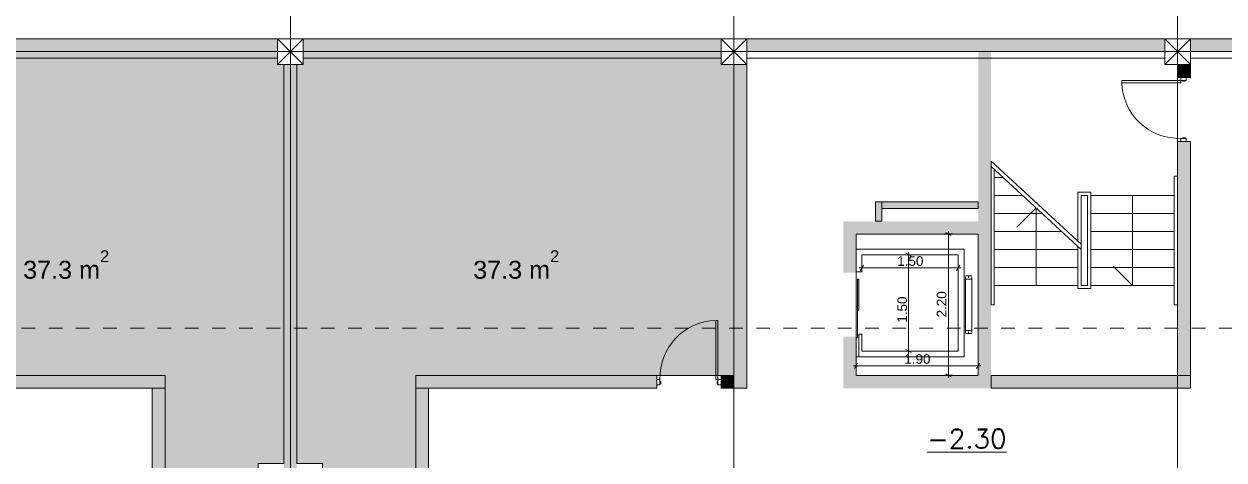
# Model space of a CAD drawing. Header units: millimetres. Extents: x 476244520 to 476657119, y 4620824743 to 4621446928.
# Drawn here: x 476406912 to 476425579, y 4620995462 to 4621002251 of the extents above; entities that cross this region are included whole.
import ezdxf

# ---------------------------------------------------------------- set-up
doc = ezdxf.new("R2010")
doc.units = ezdxf.units.MM
doc.header["$MEASUREMENT"] = 0
doc.set_wipeout_variables(frame=1)
doc.linetypes.add('Dashed', pattern=[423.333333, 211.666667, -211.666667])
doc.linetypes.add('Wipeout_Contour', pattern=[1000, 0, -1000])
for name, color, linetype, lineweight in [('2D Drafting - General_Pen_No__1_Pen_No__7', 7, 'Continuous', 0), ('2D Drafting - General_Pen_No__1_Pen_No__7_Pen_No__7', 7, 'Continuous', 0), ('2D Drafting - General_Pen_No__250_Pen_No__7_Pen_No__154', 154, 'Continuous', 0), ('2D Drafting - General_Pen_No__250_Pen_No__7_Pen_No__250', 7, 'Continuous', 0), ('2D Drafting - General_Pen_No__250_Pen_No__7_Pen_No__7', 7, 'Continuous', 0), ('Doors_Pen_No__7_Pen_No__7_Pen_No__7', 7, 'Continuous', 0), ('G-Anno-Nplt_Pen_No__142', 142, 'Continuous', 0), ('G-Anno-Nplt_Pen_No__250', 7, 'Continuous', 0), ('G-Anno-Nplt_Pen_No__4', 7, 'Continuous', 0), ('G-Anno-Nplt_Pen_No__7', 7, 'Continuous', 0), ('G-Anno-Nplt_Pen_No__8', 8, 'Continuous', 0), ('gegmebi_Pen_No__7_Pen_No__7', 7, 'Continuous', 0), ('New_._Pen_No__1', 1, 'Continuous', 0), ('New_2D Drafting - General_Pen_No__250_Pen_No__7_Pen_No__154', 154, 'Continuous', 0), ('New_2D Drafting - General_Pen_No__250_Pen_No__7_Pen_No__250', 7, 'Continuous', 0), ('New_2D Drafting - General_Pen_No__250_Pen_No__7_Pen_No__7', 7, 'Continuous', 0), ('New_2D Drafting - General_Pen_No__30_Pen_No__9_Pen_No__9_Pen_No__7', 7, 'Continuous', 0), ('New_R03_Nakveti_Pen_No__250', 7, 'Continuous', 0), ('New_R03_Nakveti_Pen_No__4', 7, 'Continuous', 0), ('New_reg_nak_Pen_No__7', 7, 'Continuous', 0), ('New_shenobebi_Pen_No__1', 1, 'Continuous', 0), ('New_shenobebi_Pen_No__7', 7, 'Continuous', 0), ('zoma_Pen_No__142', 142, 'Continuous', 0), ('zoma_Pen_No__5_Pen_No__5', 5, 'Continuous', 0)]:
    doc.layers.add(name, color=color, linetype=linetype, lineweight=lineweight)
doc.layers.add('zoma', color=7, linetype='Continuous')
doc.styles.add('GENERATED_STYLE_1', font='arial.ttf')
doc.styles.add('GENERATED_STYLE_2', font='arial.ttf')
doc.dimstyles.new('GENERATED_STYLE__1', dxfattribs={"dimtxt": 200, "dimasz": 64.421331, "dimexe": 0.18, "dimexo": 3, "dimgap": 0.09, "dimtad": 1, "dimtih": 1, "dimtoh": 1, "dimlfac": 0.001, "dimzin": 0, "dimdsep": 46, "dimtxsty": 'GENERATED_STYLE_2', "dimblk": 'ARROWHEAD_2', "dimblk1": 'ARROWHEAD_2', "dimblk2": 'ARROWHEAD_2', "dimcen": 0.09, "dimclrd": 142, "dimclre": 142, "dimclrt": 142, "dimadec": 0, "dimazin": 0, "dimtfac": 1, "dimtdec": 4, "dimtmove": 0, "dimatfit": 3, "dimfxl": 1, "dimtolj": 1, "dimtzin": 0, "dimarcsym": 0})
doc.dimstyles.new('GENERATED_STYLE__10', dxfattribs={"dimtxt": 150, "dimasz": 64.421331, "dimexe": 0.18, "dimexo": 3, "dimgap": 0.09, "dimtad": 1, "dimlfac": 0.001, "dimzin": 0, "dimdsep": 46, "dimtxsty": 'GENERATED_STYLE_2', "dimblk": 'ARROWHEAD_2', "dimblk1": 'ARROWHEAD_2', "dimblk2": 'ARROWHEAD_2', "dimcen": 0.09, "dimclrd": 142, "dimclre": 142, "dimclrt": 142, "dimadec": 0, "dimazin": 0, "dimtfac": 1, "dimtdec": 4, "dimtmove": 2, "dimatfit": 3, "dimfxl": 1, "dimtolj": 1, "dimtzin": 0, "dimarcsym": 0})
doc.dimstyles.new('GENERATED_STYLE__11', dxfattribs={"dimtxt": 150, "dimasz": 64.421331, "dimexe": 0.18, "dimexo": 3, "dimgap": 0.09, "dimtad": 1, "dimlfac": 0.001, "dimzin": 0, "dimdsep": 46, "dimtxsty": 'GENERATED_STYLE_2', "dimblk": 'ARROWHEAD_2', "dimblk1": 'ARROWHEAD_2', "dimblk2": 'ARROWHEAD_2', "dimcen": 0.09, "dimclrd": 142, "dimclre": 142, "dimclrt": 142, "dimadec": 0, "dimazin": 0, "dimtfac": 1, "dimtdec": 4, "dimtmove": 0, "dimatfit": 3, "dimfxl": 1, "dimtolj": 1, "dimtzin": 0, "dimarcsym": 0})
doc.dimstyles.new('GENERATED_STYLE__9', dxfattribs={"dimtxt": 150, "dimasz": 64.421331, "dimexe": 0.18, "dimexo": 3, "dimgap": 0.09, "dimtad": 1, "dimtih": 1, "dimtoh": 1, "dimlfac": 0.001, "dimzin": 0, "dimdsep": 46, "dimtxsty": 'GENERATED_STYLE_2', "dimblk": 'ARROWHEAD_2', "dimblk1": 'ARROWHEAD_2', "dimblk2": 'ARROWHEAD_2', "dimcen": 0.09, "dimclrd": 142, "dimclre": 142, "dimclrt": 142, "dimadec": 0, "dimazin": 0, "dimtfac": 1, "dimtdec": 4, "dimtmove": 0, "dimatfit": 3, "dimfxl": 1, "dimtolj": 1, "dimtzin": 0, "dimarcsym": 0})

# ---------------------------------------------------------------- blocks, each defined once
blk = doc.blocks.new('*D227', base_point=(476844527, 4621385791))
at = {"layer": 'zoma_Pen_No__142', "color": 142, "linetype": 'Continuous', "lineweight": 0, "transparency": 16777216}
for p, q in [((476419855, 4620996928), (476419814, 4620996928)), ((476419880, 4620996970), (476419831, 4620996886)), ((476419855, 4620996992), (476419855, 4620996864)), ((476421755, 4620996928), (476419855, 4620996928)), ((476421731, 4620996886), (476421780, 4620996970)), ((476421755, 4620996992), (476421755, 4620996864)), ((476421796, 4620996928), (476421755, 4620996928))]:
    blk.add_line(p, q, dxfattribs=at)
at = {"layer": 'zoma_Pen_No__142', "color": 142, "lineweight": 0, "transparency": 16777216, "insert": (476420605, 4620996958), "char_height": 150, "attachment_point": 7, "style": 'GENERATED_STYLE_2'}
blk.add_mtext('\\A1;{\\pql;\\fArial CYR|b0|i0|c204|p34;1.90}', dxfattribs=at)
blk = doc.blocks.new('ARROWHEAD_2')
at = {"color": 0, "linetype": 'Continuous', "lineweight": 0}
for p, q in [((0, 0), (-1, 0)), ((-0.38, -0.66), (0.38, 0.66))]:
    blk.add_line(p, q, dxfattribs=at)
blk = doc.blocks.new('*D228', base_point=(476844527, 4621385791))
at = {"layer": 'zoma_Pen_No__142', "color": 142, "linetype": 'Continuous', "lineweight": 0, "transparency": 16777216}
for p, q in [((476420734, 4620998658), (476420607, 4620998658)), ((476420713, 4620998634), (476420629, 4620998683)), ((476420671, 4620998658), (476420671, 4620998700)), ((476420671, 4620997158), (476420671, 4620998658)), ((476420734, 4620997158), (476420607, 4620997158)), ((476420629, 4620997183), (476420713, 4620997134)), ((476420671, 4620997117), (476420671, 4620997158))]:
    blk.add_line(p, q, dxfattribs=at)
at = {"layer": 'zoma_Pen_No__142', "color": 142, "lineweight": 0, "transparency": 16777216, "insert": (476420650, 4620997600), "char_height": 150, "attachment_point": 7, "rotation": 90, "style": 'GENERATED_STYLE_2'}
blk.add_mtext('\\A1;{\\pql;\\fArial CYR|b0|i0|c204|p34;1.50}', dxfattribs=at)
blk = doc.blocks.new('*D229', base_point=(476844527, 4621385791))
at = {"layer": 'zoma_Pen_No__142', "color": 142, "linetype": 'Continuous', "lineweight": 0, "transparency": 16777216}
for p, q in [((476419945, 4620998453), (476419903, 4620998453)), ((476419969, 4620998495), (476419920, 4620998410)), ((476419945, 4620998516), (476419945, 4620998389)), ((476421445, 4620998453), (476419945, 4620998453)), ((476421420, 4620998410), (476421469, 4620998495)), ((476421445, 4620998516), (476421445, 4620998389)), ((476421486, 4620998453), (476421445, 4620998453))]:
    blk.add_line(p, q, dxfattribs=at)
at = {"layer": 'zoma_Pen_No__142', "color": 142, "lineweight": 0, "transparency": 16777216, "insert": (476420495, 4620998483), "char_height": 150, "attachment_point": 7, "style": 'GENERATED_STYLE_2'}
blk.add_mtext('\\A1;{\\pql;\\fArial CYR|b0|i0|c204|p34;1.50}', dxfattribs=at)
blk = doc.blocks.new('*D230', base_point=(476844527, 4621385791))
at = {"layer": 'zoma_Pen_No__142', "color": 142, "linetype": 'Continuous', "lineweight": 0, "transparency": 16777216}
for p, q in [((476421357, 4620998982), (476421230, 4620998982)), ((476421335, 4620998957), (476421251, 4620999006)), ((476421293, 4620998982), (476421293, 4620999023)), ((476421293, 4620996782), (476421293, 4620998982)), ((476421357, 4620996782), (476421230, 4620996782)), ((476421251, 4620996806), (476421335, 4620996757)), ((476421293, 4620996740), (476421293, 4620996782))]:
    blk.add_line(p, q, dxfattribs=at)
at = {"layer": 'zoma_Pen_No__142', "color": 142, "lineweight": 0, "transparency": 16777216, "insert": (476421263, 4620997682), "char_height": 150, "attachment_point": 7, "rotation": 90, "style": 'GENERATED_STYLE_2'}
blk.add_mtext('\\A1;{\\pql;\\fArial CYR|b0|i0|c204|p34;2.20}', dxfattribs=at)
blk = doc.blocks.new('*D365', base_point=(476844527, 4621385791))
at = {"layer": 'zoma_Pen_No__142', "color": 142, "linetype": 'Continuous', "lineweight": 0, "transparency": 16777216}
for p, q in [((476404379, 4621024288), (476404330, 4621024204)), ((476404354, 4621024182), (476404354, 4621024309)), ((476404354, 4621024246), (476410854, 4621024246)), ((476410879, 4621024288), (476410830, 4621024204)), ((476410854, 4621024182), (476410854, 4621024309))]:
    blk.add_line(p, q, dxfattribs=at)
at = {"layer": 'zoma_Pen_No__142', "color": 142, "lineweight": 0, "transparency": 16777216, "char_height": 200, "attachment_point": 7, "style": 'GENERATED_STYLE_2'}
for s, insert in [('\\A1;{\\pql;\\fArial CYR|b0|i0|c204|p34;6.50}', (476407338, 4621024286)), ('\\A1;{\\pql;\\fArial CYR|b0|i0|c204|p34;0.40}', (476410298, 4621024286))]:
    blk.add_mtext(s, dxfattribs=dict(at, insert=insert))
blk = doc.blocks.new('*D366', base_point=(476844527, 4621385791))
at = {"layer": 'zoma_Pen_No__142', "color": 142, "linetype": 'Continuous', "lineweight": 0, "transparency": 16777216}
for p, q in [((476410879, 4621024288), (476410830, 4621024204)), ((476410854, 4621024182), (476410854, 4621024309)), ((476410854, 4621024246), (476411254, 4621024246)), ((476411279, 4621024288), (476411230, 4621024204)), ((476411254, 4621024182), (476411254, 4621024309))]:
    blk.add_line(p, q, dxfattribs=at)
blk = doc.blocks.new('*D367', base_point=(476844527, 4621385791))
at = {"layer": 'zoma_Pen_No__142', "color": 142, "linetype": 'Continuous', "lineweight": 0, "transparency": 16777216}
for p, q in [((476411279, 4621024288), (476411230, 4621024204)), ((476411254, 4621024182), (476411254, 4621024309)), ((476411254, 4621024246), (476417754, 4621024246)), ((476417779, 4621024288), (476417730, 4621024204)), ((476417754, 4621024182), (476417754, 4621024309))]:
    blk.add_line(p, q, dxfattribs=at)
at = {"layer": 'zoma_Pen_No__142', "color": 142, "lineweight": 0, "transparency": 16777216, "char_height": 200, "attachment_point": 7, "style": 'GENERATED_STYLE_2'}
for s, insert in [('\\A1;{\\pql;\\fArial CYR|b0|i0|c204|p34;6.50}', (476414238, 4621024286)), ('\\A1;{\\pql;\\fArial CYR|b0|i0|c204|p34;0.40}', (476417198, 4621024286))]:
    blk.add_mtext(s, dxfattribs=dict(at, insert=insert))
blk = doc.blocks.new('*D368', base_point=(476844527, 4621385791))
at = {"layer": 'zoma_Pen_No__142', "color": 142, "linetype": 'Continuous', "lineweight": 0, "transparency": 16777216}
for p, q in [((476417779, 4621024288), (476417730, 4621024204)), ((476417754, 4621024182), (476417754, 4621024309)), ((476417754, 4621024246), (476418154, 4621024246)), ((476418179, 4621024288), (476418130, 4621024204)), ((476418154, 4621024182), (476418154, 4621024309))]:
    blk.add_line(p, q, dxfattribs=at)
blk = doc.blocks.new('*D369', base_point=(476844527, 4621385791))
at = {"layer": 'zoma_Pen_No__142', "color": 142, "linetype": 'Continuous', "lineweight": 0, "transparency": 16777216}
for p, q in [((476418179, 4621024288), (476418130, 4621024204)), ((476418154, 4621024182), (476418154, 4621024309)), ((476418154, 4621024246), (476424654, 4621024246)), ((476424679, 4621024288), (476424630, 4621024204)), ((476424654, 4621024182), (476424654, 4621024309))]:
    blk.add_line(p, q, dxfattribs=at)
at = {"layer": 'zoma_Pen_No__142', "color": 142, "lineweight": 0, "transparency": 16777216, "char_height": 200, "attachment_point": 7, "style": 'GENERATED_STYLE_2'}
for s, insert in [('\\A1;{\\pql;\\fArial CYR|b0|i0|c204|p34;6.50}', (476421138, 4621024286)), ('\\A1;{\\pql;\\fArial CYR|b0|i0|c204|p34;0.40}', (476424098, 4621024286))]:
    blk.add_mtext(s, dxfattribs=dict(at, insert=insert))
blk = doc.blocks.new('*D370', base_point=(476844527, 4621385791))
at = {"layer": 'zoma_Pen_No__142', "color": 142, "linetype": 'Continuous', "lineweight": 0, "transparency": 16777216}
for p, q in [((476424679, 4621024288), (476424630, 4621024204)), ((476424654, 4621024182), (476424654, 4621024309)), ((476424654, 4621024246), (476425054, 4621024246)), ((476425079, 4621024288), (476425030, 4621024204)), ((476425054, 4621024182), (476425054, 4621024309))]:
    blk.add_line(p, q, dxfattribs=at)
blk = doc.blocks.new('*D371', base_point=(476844527, 4621385791))
at = {"layer": 'zoma_Pen_No__142', "color": 142, "linetype": 'Continuous', "lineweight": 0, "transparency": 16777216}
for p, q in [((476425079, 4621024288), (476425030, 4621024204)), ((476425054, 4621024182), (476425054, 4621024309)), ((476425054, 4621024246), (476431554, 4621024246)), ((476431579, 4621024288), (476431530, 4621024204)), ((476431554, 4621024182), (476431554, 4621024309))]:
    blk.add_line(p, q, dxfattribs=at)
at = {"layer": 'zoma_Pen_No__142', "color": 142, "lineweight": 0, "transparency": 16777216, "char_height": 200, "attachment_point": 7, "style": 'GENERATED_STYLE_2'}
for s, insert in [('\\A1;{\\pql;\\fArial CYR|b0|i0|c204|p34;6.50}', (476428038, 4621024286)), ('\\A1;{\\pql;\\fArial CYR|b0|i0|c204|p34;0.40}', (476430998, 4621024286))]:
    blk.add_mtext(s, dxfattribs=dict(at, insert=insert))

msp = doc.modelspace()

# ---------------------------------------------------------------- hatches: boundary and pattern name
at = {"layer": '2D Drafting - General_Pen_No__250_Pen_No__7_Pen_No__154', "linetype": 'Continuous', "lineweight": 0}
for points in [[(476410855.829, 4621001820.052), (476410855.829, 4621002020.052), (476404355.829, 4621002020.052), (476404355.829, 4621001820.052)], [(476411255.829, 4621001820.052), (476411255.829, 4621002020.052), (476417755.829, 4621002020.052), (476417755.829, 4621001820.052)], [(476418155.829, 4621001820.052), (476418155.829, 4621002020.052), (476424655.829, 4621002020.052), (476424655.829, 4621001820.052)], [(476425055.829, 4621001820.052), (476425055.829, 4621002020.052), (476431555.829, 4621002020.052), (476431555.829, 4621001820.052)]]:
    msp.add_hatch(color=154, dxfattribs=at).paths.add_polyline_path(points)
at = {"layer": '2D Drafting - General_Pen_No__250_Pen_No__7_Pen_No__7', "linetype": 'Continuous', "lineweight": 0}
for points in [[(476421955.04, 4621001820.052), (476421755.04, 4621001820.052), (476421755.04, 4620999180.062), (476421955.04, 4620999180.062)], [(476411155.829, 4621001620.052), (476411155.829, 4620995120.052), (476410955.829, 4620995120.052), (476410955.829, 4621001620.052)], [(476417955.91, 4621001620.052), (476417955.91, 4620996580.214), (476418155.91, 4620996580.214), (476418155.91, 4621001620.052)], [(476424855.829, 4621001419.64), (476424855.829, 4621001620.052), (476425055.829, 4621001620.052), (476425055.829, 4621001419.64)], [(476424855.829, 4620996780.214), (476424855.829, 4621000419.64), (476425055.829, 4621000419.64), (476425055.829, 4620996780.214)], [(476409105.96, 4620996580.214), (476405355.829, 4620996580.214), (476405355.829, 4620996780.214), (476409105.96, 4620996780.214)], [(476413005.699, 4620996580.214), (476413005.699, 4620996780.214), (476416755.829, 4620996780.214), (476416755.829, 4620996580.214)], [(476417755.829, 4620996580.214), (476417755.829, 4620996780.214), (476417955.829, 4620996780.214), (476417955.829, 4620996580.214)]]:
    msp.add_hatch(color=7, dxfattribs=at).paths.add_polyline_path(points)
at = {"layer": 'G-Anno-Nplt_Pen_No__7', "linetype": 'Continuous', "lineweight": 0}
for points in [[(476425055.829, 4620996580.214), (476421955.04, 4620996580.214), (476421955.04, 4620996780.214), (476425055.829, 4620996780.214)], [(476408905.829, 4620995020.052), (476409105.96, 4620995020.052), (476409105.96, 4620996580.214), (476408905.829, 4620996580.214)], [(476413205.829, 4620995020.052), (476413005.699, 4620995020.052), (476413005.699, 4620996580.214), (476413205.829, 4620996580.214)]]:
    msp.add_hatch(color=7, dxfattribs=at).paths.add_polyline_path(points)
at = {"layer": 'G-Anno-Nplt_Pen_No__8', "linetype": 'Continuous', "lineweight": 0, "true_color": 0x202020}
for points in [[(476404155.829, 4620999180.062), (476404155.829, 4620996780.214), (476409105.96, 4620996780.214), (476409105.96, 4620995020.052), (476410555.829, 4620995020.052), (476410555.829, 4620995410.24), (476410955.829, 4620995410.24), (476410955.829, 4621001620.052), (476410855.829, 4621001620.052), (476410855.829, 4621001820.052), (476404355.829, 4621001820.052), (476404355.829, 4621001620.052), (476404155.829, 4621001620.052)], [(476417955.829, 4621001620.052), (476417955.829, 4620999180.062), (476417955.829, 4620996780.214), (476413005.699, 4620996780.214), (476413005.699, 4620995020.052), (476411555.829, 4620995020.052), (476411555.829, 4620995410.24), (476411155.829, 4620995410.24), (476411155.829, 4621001620.052), (476411255.829, 4621001620.052), (476411255.829, 4621001820.052), (476417755.829, 4621001820.052), (476417755.829, 4621001620.052)]]:
    msp.add_hatch(color=250, dxfattribs=at).paths.add_polyline_path(points)
at = {"layer": 'New_2D Drafting - General_Pen_No__250_Pen_No__7_Pen_No__154', "linetype": 'Continuous', "lineweight": 0}
for points in [[(476421955.04, 4620999180.062), (476421755.04, 4620999180.062), (476419655.04, 4620999180.062), (476419655.04, 4620998380.062), (476419855.04, 4620998380.062), (476419855.04, 4620998980.062), (476421755.04, 4620998980.062), (476421955.04, 4620998980.062)], [(476421955.04, 4620998980.062), (476421755.04, 4620998980.062), (476421755.04, 4620996780.062), (476419855.04, 4620996780.062), (476419855.04, 4620997380.062), (476419655.04, 4620997380.062), (476419655.04, 4620996580.062), (476421955.04, 4620996580.062), (476421955.04, 4620996780.062)]]:
    msp.add_hatch(color=154, dxfattribs=at).paths.add_polyline_path(points)
at = {"layer": 'New_2D Drafting - General_Pen_No__250_Pen_No__7_Pen_No__7', "linetype": 'Continuous', "lineweight": 0}
msp.add_hatch(color=7, dxfattribs=at).paths.add_polyline_path([(476421755.829, 4620999380.522), (476421755.829, 4620999480.522), (476420255.829, 4620999480.522), (476420255.829, 4620999380.522)])
at = {"layer": 'New_2D Drafting - General_Pen_No__30_Pen_No__9_Pen_No__9_Pen_No__7', "linetype": 'Continuous', "lineweight": 0}
msp.add_hatch(color=7, dxfattribs=at).paths.add_polyline_path([(476420155.829, 4620999480.522), (476420155.829, 4620999180.062), (476420255.829, 4620999180.062), (476420255.829, 4620999480.522)])

# ---------------------------------------------------------------- linework, layer by layer
at = {"layer": '2D Drafting - General_Pen_No__1_Pen_No__7', "color": 7, "linetype": 'Continuous', "lineweight": 0}
for p, q in [((476411255.829, 4621001620.052), (476410855.829, 4621002020.052)), ((476410855.829, 4621001620.052), (476411255.829, 4621002020.052)), ((476410855.829, 4621001620.052), (476411255.829, 4621002020.052)), ((476411255.829, 4621001620.052), (476410855.829, 4621002020.052)), ((476418155.829, 4621001620.052), (476417755.829, 4621002020.052)), ((476417755.829, 4621001620.052), (476418155.829, 4621002020.052)), ((476425055.829, 4621001620.052), (476424655.829, 4621002020.052)), ((476424655.829, 4621001620.052), (476425055.829, 4621002020.052))]:
    msp.add_line(p, q, dxfattribs=at)
at = {"layer": '2D Drafting - General_Pen_No__1_Pen_No__7', "color": 7, "linetype": 'Continuous', "lineweight": 0, "flags": 128}
for points in [[(476410855.829, 4621001720.052), (476404355.829, 4621001720.052), (476404355.829, 4621002020.052), (476410855.829, 4621002020.052)], [(476410855.829, 4621001620.052), (476411255.829, 4621001620.052), (476411255.829, 4621002020.052), (476410855.829, 4621002020.052)], [(476411255.829, 4621001620.052), (476410855.829, 4621001620.052), (476410855.829, 4621002020.052), (476411255.829, 4621002020.052)], [(476411255.829, 4621001720.052), (476417755.829, 4621001720.052), (476417755.829, 4621002020.052), (476411255.829, 4621002020.052)], [(476417755.829, 4621001620.052), (476418155.829, 4621001620.052), (476418155.829, 4621002020.052), (476417755.829, 4621002020.052)], [(476418155.829, 4621001720.052), (476424655.829, 4621001720.052), (476424655.829, 4621002020.052), (476418155.829, 4621002020.052)], [(476424655.829, 4621001620.052), (476425055.829, 4621001620.052), (476425055.829, 4621002020.052), (476424655.829, 4621002020.052)], [(476425055.829, 4621001720.052), (476431555.829, 4621001720.052), (476431555.829, 4621002020.052), (476425055.829, 4621002020.052)]]:
    msp.add_lwpolyline(points, close=True, dxfattribs=at)
at = {"layer": '2D Drafting - General_Pen_No__1_Pen_No__7_Pen_No__7', "color": 7, "linetype": 'Continuous', "lineweight": 0}
for centre, start, end in [((476424881.301, 4621001361.917), 181.603806, 271.603806), ((476417698.107, 4620996741.423), 91.603806, 181.603806)]:
    msp.add_arc(centre, 893.239, start, end, dxfattribs=at)
at = {"layer": '2D Drafting - General_Pen_No__250_Pen_No__7_Pen_No__250', "color": 7, "linetype": 'Continuous', "lineweight": 0, "flags": 128}
for points in [[(476410855.829, 4621001820.052), (476410855.829, 4621002020.052), (476404355.829, 4621002020.052), (476404355.829, 4621001820.052)], [(476411255.829, 4621001820.052), (476411255.829, 4621002020.052), (476417755.829, 4621002020.052), (476417755.829, 4621001820.052)], [(476418155.829, 4621001820.052), (476418155.829, 4621002020.052), (476424655.829, 4621002020.052), (476424655.829, 4621001820.052)], [(476425055.829, 4621001820.052), (476425055.829, 4621002020.052), (476431555.829, 4621002020.052), (476431555.829, 4621001820.052)], [(476417955.91, 4621001620.052), (476417955.91, 4620996580.214), (476418155.91, 4620996580.214), (476418155.91, 4621001620.052)], [(476424855.829, 4621001419.64), (476424855.829, 4621001620.052), (476425055.829, 4621001620.052), (476425055.829, 4621001419.64)], [(476424855.829, 4620996780.214), (476424855.829, 4621000419.64), (476425055.829, 4621000419.64), (476425055.829, 4620996780.214)], [(476409105.96, 4620996580.214), (476405355.829, 4620996580.214), (476405355.829, 4620996780.214), (476409105.96, 4620996780.214)], [(476413005.699, 4620996580.214), (476413005.699, 4620996780.214), (476416755.829, 4620996780.214), (476416755.829, 4620996580.214)], [(476417755.829, 4620996580.214), (476417755.829, 4620996780.214), (476417955.829, 4620996780.214), (476417955.829, 4620996580.214)]]:
    msp.add_lwpolyline(points, close=True, dxfattribs=at)
at = {"layer": 'Doors_Pen_No__7_Pen_No__7_Pen_No__7', "color": 7, "linetype": 'Continuous', "lineweight": 0, "flags": 128}
for points in [[(476424990.968, 4621001419.64), (476424990.968, 4621001370.251), (476424906.301, 4621001370.251), (476424906.301, 4621001419.64)], [(476424906.301, 4621001370.251), (476424906.301, 4621001336.917), (476423988.412, 4621001336.917), (476423988.412, 4621001370.251)], [(476424972.968, 4621001370.251), (476424972.968, 4621001359.14), (476424939.634, 4621001359.14), (476424939.634, 4621001370.251)], [(476424990.968, 4621000419.64), (476424990.968, 4621000469.029), (476424906.301, 4621000469.029), (476424906.301, 4621000419.64)], [(476424972.968, 4621000480.14), (476424972.968, 4621000469.029), (476424939.634, 4621000469.029), (476424939.634, 4621000480.14)], [(476417706.44, 4620996716.423), (476417673.107, 4620996716.423), (476417673.107, 4620997634.311), (476417706.44, 4620997634.311)], [(476416755.829, 4620996631.756), (476416805.218, 4620996631.756), (476416805.218, 4620996716.423), (476416755.829, 4620996716.423)], [(476416816.329, 4620996649.756), (476416805.218, 4620996649.756), (476416805.218, 4620996683.089), (476416816.329, 4620996683.089)], [(476417706.44, 4620996649.756), (476417695.329, 4620996649.756), (476417695.329, 4620996683.089), (476417706.44, 4620996683.089)], [(476417755.829, 4620996631.756), (476417706.44, 4620996631.756), (476417706.44, 4620996716.423), (476417755.829, 4620996716.423)]]:
    msp.add_lwpolyline(points, close=True, dxfattribs=at)
at = {"layer": 'G-Anno-Nplt_Pen_No__250', "color": 7, "linetype": 'Continuous', "lineweight": 0, "flags": 128}
msp.add_lwpolyline([(476425055.829, 4620996580.214), (476421955.04, 4620996580.214), (476421955.04, 4620996780.214), (476425055.829, 4620996780.214)], close=True, dxfattribs=at)
at = {"layer": 'G-Anno-Nplt_Pen_No__4', "color": 7, "linetype": 'Continuous', "lineweight": 0, "flags": 128}
for points in [[(476404155.829, 4620999180.062), (476404155.829, 4620996780.214), (476409105.96, 4620996780.214), (476409105.96, 4620995020.052), (476410555.829, 4620995020.052), (476410555.829, 4620995410.24), (476410955.829, 4620995410.24), (476410955.829, 4621001620.052), (476410855.829, 4621001620.052), (476410855.829, 4621001820.052), (476404355.829, 4621001820.052), (476404355.829, 4621001620.052), (476404155.829, 4621001620.052)], [(476417955.829, 4621001620.052), (476417955.829, 4620999180.062), (476417955.829, 4620996780.214), (476413005.699, 4620996780.214), (476413005.699, 4620995020.052), (476411555.829, 4620995020.052), (476411555.829, 4620995410.24), (476411155.829, 4620995410.24), (476411155.829, 4621001620.052), (476411255.829, 4621001620.052), (476411255.829, 4621001820.052), (476417755.829, 4621001820.052), (476417755.829, 4621001620.052)], [(476408905.829, 4620995020.052), (476409105.96, 4620995020.052), (476409105.96, 4620996580.214), (476408905.829, 4620996580.214)], [(476413205.829, 4620995020.052), (476413005.699, 4620995020.052), (476413005.699, 4620996580.214), (476413205.829, 4620996580.214)]]:
    msp.add_lwpolyline(points, close=True, dxfattribs=at)
at = {"layer": 'gegmebi_Pen_No__7_Pen_No__7', "color": 7, "linetype": 'Continuous', "lineweight": 0, "flags": 128}
for points in [[(476422005.829, 4620999986.368), (476422005.829, 4620997880.214), (476421955.829, 4620997880.214), (476421955.829, 4621000112.71)], [(476422445.829, 4620999580.214), (476422005.829, 4620999580.214), (476422005.829, 4620999860.214), (476422142.496, 4620999860.214)], [(476422142.496, 4620999860.214), (476422005.829, 4620999860.214)], [(476422749.162, 4620999300.214), (476422005.829, 4620999300.214), (476422005.829, 4620999580.214), (476422445.829, 4620999580.214)], [(476423305.829, 4620998866.556), (476423305.829, 4620999629.789), (476423505.829, 4620999629.789), (476423505.829, 4620998866.556)], [(476424155.829, 4620999580.214), (476424155.829, 4620998180.214), (476423855.829, 4620998480.214)], [(476422655.829, 4620998180.214), (476422655.829, 4620999386.368), (476422355.829, 4620999086.368)], [(476423052.496, 4620999020.214), (476422005.829, 4620999020.214), (476422005.829, 4620999300.214), (476422749.162, 4620999300.214)], [(476423672.292, 4620999020.214), (476424805.829, 4620999020.214), (476424805.829, 4620999300.214), (476423505.829, 4620999300.214)], [(476423505.829, 4620999300.214), (476423505.829, 4620999020.214), (476423672.292, 4620999020.214)], [(476423305.829, 4620998786.368), (476423305.829, 4620998740.214), (476422005.829, 4620998740.214), (476422005.829, 4620999020.214), (476423052.496, 4620999020.214)], [(476423305.829, 4620999020.214), (476423305.829, 4620998866.556)], [(476423505.829, 4620998740.214), (476424805.829, 4620998740.214), (476424805.829, 4620999020.214), (476424062.496, 4620999020.214)], [(476423672.292, 4620999020.214), (476423505.829, 4620999020.214), (476423505.829, 4620998786.368)], [(476423505.829, 4620998786.368), (476423505.829, 4620998130.214), (476423305.829, 4620998130.214), (476423305.829, 4620998786.368)], [(476423505.829, 4620998506.368), (476423505.829, 4620998460.214), (476424805.829, 4620998460.214), (476424805.829, 4620998740.214), (476423759.162, 4620998740.214)], [(476423505.829, 4620998460.214), (476424805.829, 4620998460.214), (476424805.829, 4620998180.214), (476423505.829, 4620998180.214)], [(476423505.829, 4620998180.214), (476423505.829, 4620998460.214)]]:
    msp.add_lwpolyline(points, dxfattribs=at)
for points in [[(476424805.829, 4620999880.214), (476424855.829, 4620999880.214), (476424855.829, 4620997880.214), (476424805.829, 4620997880.214)], [(476423355.829, 4620999580.214), (476423455.829, 4620999580.214), (476423455.829, 4620998180.214), (476423355.829, 4620998180.214)], [(476423505.829, 4620999580.214), (476423505.829, 4620999300.214), (476424805.829, 4620999300.214), (476424805.829, 4620999580.214)], [(476423305.829, 4620998740.214), (476423305.829, 4620998460.214), (476422005.829, 4620998460.214), (476422005.829, 4620998740.214)], [(476423305.829, 4620998460.214), (476423305.829, 4620998180.214), (476422005.829, 4620998180.214), (476422005.829, 4620998460.214)]]:
    msp.add_lwpolyline(points, close=True, dxfattribs=at)
at = {"layer": 'New_2D Drafting - General_Pen_No__250_Pen_No__7_Pen_No__250', "color": 7, "linetype": 'Continuous', "lineweight": 0, "flags": 128}
msp.add_lwpolyline([(476421755.829, 4620999380.522), (476421755.829, 4620999480.522), (476420255.829, 4620999480.522), (476420255.829, 4620999380.522)], close=True, dxfattribs=at)
at = {"layer": 'New_2D Drafting - General_Pen_No__30_Pen_No__9_Pen_No__9_Pen_No__7', "color": 7, "linetype": 'Continuous', "lineweight": 0, "flags": 128}
msp.add_lwpolyline([(476420155.829, 4620999480.522), (476420155.829, 4620999180.062), (476420255.829, 4620999180.062), (476420255.829, 4620999480.522)], close=True, dxfattribs=at)
at = {"layer": 'New_R03_Nakveti_Pen_No__250', "color": 7, "linetype": 'Continuous', "lineweight": 0}
for p, q in [((476421556.6, 4620998330.062), (476421656.6, 4620998330.062)), ((476421556.6, 4620997446.729), (476421556.6, 4620998313.396)), ((476421556.6, 4620998280.062), (476421656.6, 4620998280.062)), ((476421606.6, 4620998330.062), (476421606.6, 4620998296.729)), ((476421656.6, 4620997446.729), (476421656.6, 4620998313.396)), ((476421556.6, 4620997480.062), (476421656.6, 4620997480.062)), ((476421556.6, 4620997430.062), (476421656.6, 4620997430.062)), ((476421606.6, 4620997430.062), (476421606.6, 4620997463.396))]:
    msp.add_line(p, q, dxfattribs=at)
at = {"layer": 'New_R03_Nakveti_Pen_No__4', "color": 7, "linetype": 'Continuous', "lineweight": 0}
for p, q in [((476419855.04, 4620998391.73), (476419855.04, 4620998746.364)), ((476419855.04, 4620998746.364), (476421534.412, 4620998746.364)), ((476419944.726, 4620998656.678), (476419944.726, 4620998391.73)), ((476421444.726, 4620998656.678), (476419944.726, 4620998656.678)), ((476421444.726, 4620998656.678), (476421444.726, 4620997156.678)), ((476421534.412, 4620997066.992), (476421534.412, 4620998746.364)), ((476419944.726, 4620998391.73), (476419855.04, 4620998391.73)), ((476419855.04, 4620997421.626), (476419855.04, 4620998391.73)), ((476419855.04, 4620997421.626), (476419855.04, 4620997066.992)), ((476419899.883, 4620997066.992), (476419899.883, 4620997421.626)), ((476419899.883, 4620997421.626), (476419944.726, 4620997421.626)), ((476419944.726, 4620997421.626), (476419944.726, 4620997156.678)), ((476421444.726, 4620997156.678), (476419944.726, 4620997156.678)), ((476419855.04, 4620997066.992), (476421534.412, 4620997066.992))]:
    msp.add_line(p, q, dxfattribs=at)
for points in [[(476419877.461, 4620997794.57), (476419877.461, 4620998279.623), (476419899.883, 4620998279.623), (476419899.883, 4620997794.57)], [(476419855.04, 4620997365.572), (476419855.04, 4620997850.624), (476419877.461, 4620997850.624), (476419877.461, 4620997365.572)]]:
    msp.add_lwpolyline(points, close=True, dxfattribs=at)
at = {"layer": 'New_reg_nak_Pen_No__7', "color": 7, "linetype": 'Continuous', "lineweight": 0, "flags": 128}
msp.add_lwpolyline([(476422655.933, 4621002019.969), (476422655.933, 4621002019.937)], dxfattribs=at)
at = {"layer": 'New_shenobebi_Pen_No__1', "color": 1, "linetype": 'Dashed', "lineweight": 0}
msp.add_lwpolyline([(476385707.408, 4620997515.754), (476436780.621, 4620997515.754)], dxfattribs=at)
at = {"layer": 'New_shenobebi_Pen_No__7', "color": 7, "linetype": 'Continuous', "lineweight": 0}
for points in [[(476423355.829, 4620998820.402), (476421955.829, 4621000112.71)], [(476423361.87, 4620998734.638), (476421955.829, 4621000032.522)]]:
    msp.add_lwpolyline(points, dxfattribs=at)
msp.add_lwpolyline([(476421755.04, 4620996780.062), (476421755.04, 4620998980.062), (476419855.04, 4620998980.062), (476419855.04, 4620996780.062)], close=True, dxfattribs=at)
at = {"layer": 'zoma_Pen_No__5_Pen_No__5', "color": 5, "linetype": 'Continuous', "lineweight": 0}
for p, q in [((476411055.829, 4621005529.649), (476411055.829, 4620980818.843)), ((476417955.829, 4621005529.649), (476417955.829, 4620980818.843)), ((476424855.829, 4621005529.649), (476424855.829, 4620980818.843)), ((476386275.279, 4621001820.052), (476436161.66, 4621001820.052)), ((476386275.279, 4621001820.052), (476436161.66, 4621001820.052)), ((476435836.38, 4621001820.052), (476406983.3, 4621001820.052))]:
    msp.add_line(p, q, dxfattribs=at)

# ---------------------------------------------------------------- texts
at = {"layer": 'G-Anno-Nplt_Pen_No__142', "color": 142, "lineweight": 0, "char_height": 280, "attachment_point": 7, "style": 'GENERATED_STYLE_1'}
for insert in [(476406899.469, 4620998280.052), (476413899.469, 4620998280.052)]:
    msp.add_mtext('{\\fArial|b0|i0|c0|p34;37.3 m{\\H0.66x;\\S2^  ;}}', dxfattribs=dict(at, insert=insert))

# ---------------------------------------------------------------- dimensions: what is measured, and where the dimension line sits
at = {"layer": 'zoma', "color": 142, "linetype": 'Continuous', "lineweight": 0}
for base, p1, p2, picture, middle in [((476410854.202, 4621024245.916), (476404354.202, 4620991139.724), (476410854.202, 4620991139.724), '*D365', (476407597.909, 4621024385.916)), ((476417754.202, 4621024245.916), (476411254.202, 4620991139.724), (476417754.202, 4620991139.724), '*D367', (476414497.909, 4621024385.916)), ((476424654.202, 4621024245.916), (476418154.202, 4620991139.724), (476424654.202, 4620991139.724), '*D369', (476421397.909, 4621024385.916)), ((476431554.202, 4621024245.916), (476425054.202, 4620991139.724), (476431554.202, 4620991139.724), '*D371', (476428297.909, 4621024385.916)), ((476411254.202, 4621024245.916), (476410854.202, 4620991139.724), (476411254.202, 4620991139.724), '*D366', (476410557.354, 4621024385.916)), ((476418154.202, 4621024245.916), (476417754.202, 4620991139.724), (476418154.202, 4620991139.724), '*D368', (476417457.354, 4621024385.916)), ((476425054.202, 4621024245.916), (476424654.202, 4620991139.724), (476425054.202, 4620991139.724), '*D370', (476424357.354, 4621024385.916))]:
    dim = msp.add_linear_dim(base=base, p1=p1, p2=p2, dimstyle='GENERATED_STYLE__1', dxfattribs=at)
    dim.commit()
    dim.dimension.update_dxf_attribs({"geometry": picture, "text_midpoint": middle, "dimtype": 160})
for base, p1, p2, dimstyle, picture, middle in [((476421293.098, 4620998981.631), (476421268.068, 4620996781.631), (476421151.261, 4620998981.631), 'GENERATED_STYLE__11', '*D230', (476421188.098, 4620997876.911)), ((476420670.883, 4620998658.246), (476420467.314, 4620997158.246), (476420493.413, 4620998658.246), 'GENERATED_STYLE__10', '*D228', (476420574.883, 4620997795.079))]:
    dim = msp.add_linear_dim(base=base, p1=p1, p2=p2, angle=90, dimstyle=dimstyle, dxfattribs=at)
    dim.commit()
    dim.dimension.update_dxf_attribs({"geometry": picture, "text_midpoint": middle, "dimtype": 160, "text_rotation": 90})
for base, p1, p2, picture, middle in [((476419944.726, 4620998452.517), (476421444.726, 4620998656.678), (476419944.726, 4620998656.678), '*D229', (476420690.006, 4620998557.517)), ((476419855.04, 4620996927.993), (476421755.04, 4620997027.978), (476419855.04, 4620997027.978), '*D227', (476420800.32, 4620997032.993))]:
    dim = msp.add_linear_dim(base=base, p1=p1, p2=p2, angle=180, dimstyle='GENERATED_STYLE__9', dxfattribs=at)
    dim.commit()
    dim.dimension.update_dxf_attribs({"geometry": picture, "text_midpoint": middle, "dimtype": 160})

# ---------------------------------------------------------------- next in the draw order: wipeouts: each hides what was drawn before it
at = {"color": 1, "linetype": 'Wipeout_Contour', "lineweight": 0, "ltscale": 18581960721.6761}
msp.add_wipeout([(476420159.291, 4620995937.221), (476423000.291, 4620995937.221), (476423000.291, 4620995513.69), (476420159.291, 4620995513.69)], dxfattribs=at).dxf.layer = 'New_._Pen_No__1'

# ---------------------------------------------------------------- next in the draw order: texts
at = {"layer": 'New_._Pen_No__1', "color": 1, "linetype": 'Continuous', "lineweight": 0, "insert": (476421579.791, 4620995944.704), "char_height": 300, "attachment_point": 2}
msp.add_mtext('\\A1;{\\pqc;\\Ftxt.shx;\\L\\L-2.\\Ftxt.shx;30}', dxfattribs=at)

doc.saveas('drawing.dxf')
